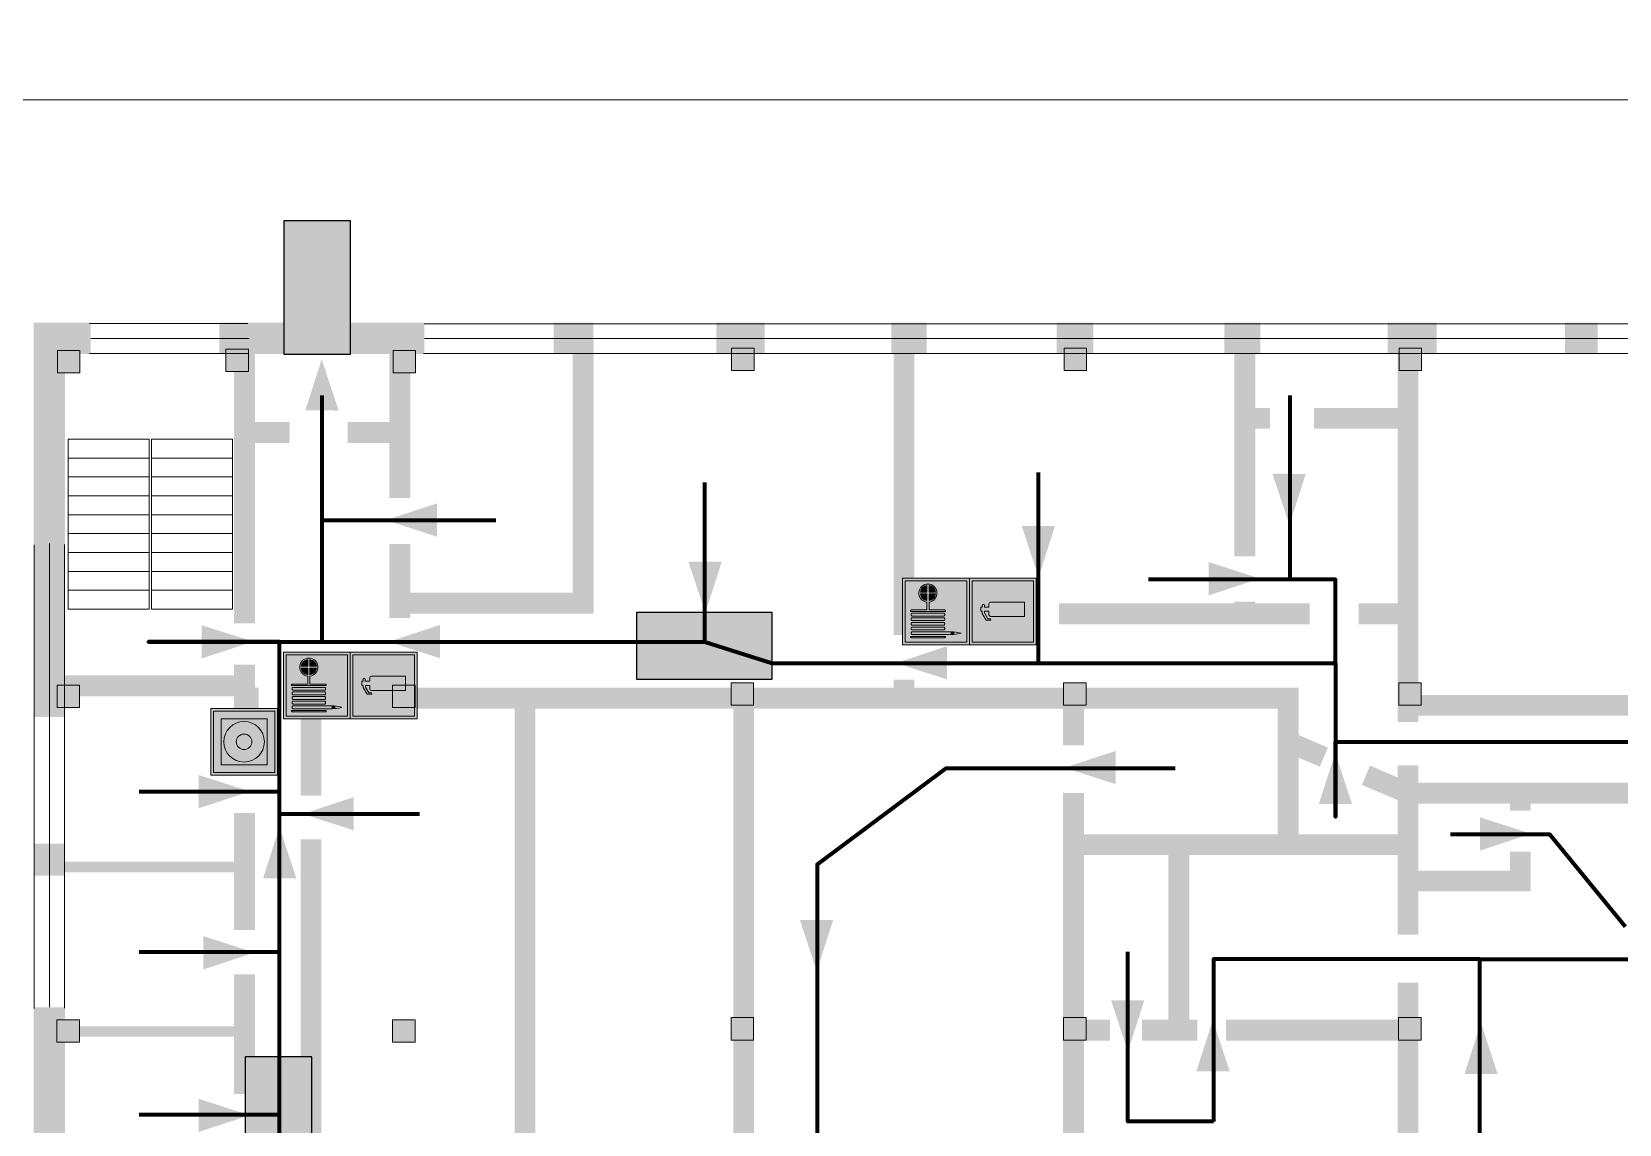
# Model space of a CAD drawing. Header units: millimetres. Extents: x 13810 to 67229, y 12374 to 21950.
# Drawn here: x 25651.7 to 25803.9, y 14051.3 to 14156.1 of the extents above; entities that cross this region are included whole.
import ezdxf

# ---------------------------------------------------------------- set-up
doc = ezdxf.new("R2010")
doc.units = ezdxf.units.MM
doc.layers.add('План_Штампы', color=7, linetype='Continuous')

# ---------------------------------------------------------------- blocks, each defined once
blk = doc.blocks.new('A$C32E8229D')
at = {"true_color": 0xffffff}
blk.add_hatch(color=7, dxfattribs=at).paths.add_polyline_path([(0, 0), (0, -8), (16, -8), (16, 0)])
h = blk.add_hatch(color=126)
h.paths.add_polyline_path([(0.2, -0.2), (15.8, -0.2), (15.8, -7.8), (0.2, -7.8)])
h.paths.add_polyline_path([(13.49, -2.05), (12.08, -2.05), (11.37, -2.63, 0.162397), (11.29, -2.84), (11.29, -3.63), (10.35, -3.63), (10.35, -4.05), (11.68, -4.05), (11.68, -3.48), (12.26, -4.28), (11.29, -5.1), (11.29, -6.78), (11.85, -6.78), (11.85, -5.44), (12.8, -4.64), (12.8, -5.94), (14.46, -5.94), (14.46, -5.39), (13.45, -5.39), (13.45, -3.97), (12.46, -2.59), (13.15, -2.59), (13.69, -3.34), (14.18, -3)], flags=16)
h.paths.add_polyline_path([(10.74, -1.82, 1), (11.8, -1.82, 1)], flags=16)
h.paths.add_polyline_path([(9.39, -3.59), (5.99, -3.59), (6.56, -3.03), (5.91, -3.03), (5.1, -3.83), (5.91, -4.64), (6.56, -4.64), (5.99, -4.09), (9.39, -4.09)], flags=16)
h.paths.add_polyline_path([(4.29, -1.08), (1.72, -1.08), (1.72, -6.6), (4.29, -6.6)], flags=16)
at = {"color": 126}
blk.add_lwpolyline([(16, -8), (0, -8), (0, 0), (16, 0)], close=True, dxfattribs=at)
blk = doc.blocks.new('A$C54414219')
at = {"true_color": 0xffffff}
h = blk.add_hatch(color=7, dxfattribs=at)
h.paths.add_polyline_path([(2.39, -9.45), (2.39, -18.3), (11.23, -18.3), (11.23, -9.45)], flags=0)
h.paths.add_polyline_path([(10.71, -13.87, -1), (2.92, -13.87, -1)], flags=0)
h.paths.add_polyline_path([(8.3, -13.87, -1), (5.33, -13.87, -1)], flags=0)
h.paths.add_polyline_path([(0.41, -7.47), (0.41, -20.27), (13.21, -20.27), (13.21, -7.47)])
h.paths.add_polyline_path([(0.92, -19.77), (12.71, -19.77), (12.71, -7.98), (0.92, -7.98)], flags=16)
h.paths.add_polyline_path([(11.23, -9.45), (11.23, -18.3), (2.39, -18.3), (2.39, -9.45)], flags=0)
at = {"lineweight": 5}
h = blk.add_hatch(color=242, dxfattribs=at)
h.paths.add_polyline_path([(12.71, -7.98), (0.92, -7.98), (0.92, -19.77), (12.71, -19.77)])
h.paths.add_polyline_path([(11.23, -18.3), (2.39, -18.3), (2.39, -9.45), (11.23, -9.45)], flags=16)
h.paths.add_polyline_path([(10.71, -13.87, -1), (2.92, -13.87, -1)], flags=0)
h.paths.add_polyline_path([(8.3, -13.87, -1), (5.33, -13.87, -1)], flags=0)
at = {"true_color": 0xffffff}
h = blk.add_hatch(color=7, dxfattribs=at)
h.paths.add_polyline_path([(2.39, -9.45), (2.39, -18.3), (11.23, -18.3), (11.23, -9.45)])
h.paths.add_polyline_path([(10.71, -13.87, -1), (2.92, -13.87, -1)], flags=16)
h.paths.add_polyline_path([(8.3, -13.87, -1), (5.33, -13.87, -1)], flags=0)
at = {"lineweight": 5}
h = blk.add_hatch(color=242, dxfattribs=at)
h.paths.add_polyline_path([(2.92, -13.87, 1), (10.71, -13.87, 1)])
h.paths.add_polyline_path([(8.3, -13.87, -1), (5.33, -13.87, -1)], flags=16)
at = {"color": 242, "lineweight": 5}
for p, q in [((0.41, -20.27), (0.41, -7.47)), ((0.41, -7.47), (13.21, -7.47)), ((0.41, -7.47), (13.21, -7.47)), ((13.21, -20.27), (13.21, -7.47)), ((0.41, -20.27), (13.21, -20.27))]:
    blk.add_line(p, q, dxfattribs=at)
for points in [[(0.92, -7.98), (12.71, -7.98), (12.71, -19.77), (0.92, -19.77)], [(2.39, -9.45), (11.23, -9.45), (11.23, -18.3), (2.39, -18.3)]]:
    blk.add_lwpolyline(points, close=True, dxfattribs=at)
for radius in [3.89, 1.49]:
    blk.add_circle((6.81, -13.87), radius, dxfattribs=at)
blk = doc.blocks.new('A$C7B4425F7')
at = {"true_color": 0xffffff}
blk.add_hatch(color=7, dxfattribs=at).paths.add_polyline_path([(0, 0), (-16, 0), (-16, -8), (0, -8)])
h = blk.add_hatch(color=126)
h.paths.add_polyline_path([(-0.2, -0.2), (-15.8, -0.2), (-15.8, -7.8), (-0.2, -7.8)])
h.paths.add_polyline_path([(-11.76, -2.03), (-11.76, -3.66), (-11.17, -3.66, -0.568275), (-11.17, -6.18), (-12.58, -6.18), (-12.58, -2.03)], flags=16)
h.paths.add_polyline_path([(-13.33, -4.12, -0.495768), (-13.59, -6.18), (-15.03, -6.18), (-15.03, -2.03), (-13.59, -2.03, -0.487973)], flags=16)
h.paths.add_polyline_path([(-10.25, -2.03), (-9.48, -2.03), (-9.48, -6.18), (-10.25, -6.18)], flags=16)
h.paths.add_polyline_path([(-13.84, -3.69), (-14.24, -3.69), (-14.24, -3.03), (-13.9, -3.03, -0.692621)], flags=0)
h.paths.add_polyline_path([(-9.15, -2.03), (-8.4, -2.03), (-8.04, -3.07), (-7.68, -2.03), (-6.93, -2.03), (-7.64, -4.1), (-6.93, -6.18), (-7.68, -6.18), (-8.04, -5.14), (-8.4, -6.18), (-9.15, -6.18), (-8.44, -4.1)], flags=16)
h.paths.add_polyline_path([(-11.76, -4.46), (-11.42, -4.46, -0.692621), (-11.36, -5.12), (-11.76, -5.12)], flags=0)
h.paths.add_polyline_path([(-13.9, -5.2), (-14.24, -5.2), (-14.24, -4.55), (-13.84, -4.55, -0.708038)], flags=0)
edge = h.paths.add_edge_path(flags=16)
edge.add_ellipse((-5.51, -4.08), major_axis=(0, 2.05), ratio=0.586184, start_angle=0, end_angle=360)
edge = h.paths.add_edge_path(flags=0)
edge.add_ellipse((-5.51, -4.08), major_axis=(0, 1.14), ratio=0.454828, start_angle=0, end_angle=360)
h.paths.add_polyline_path([(-4.13, -4.96, 0.377264), (-3.48, -4.52, 0.0555), (-3.16, -2.03), (-1.66, -2.03), (-1.66, -4.96), (-0.96, -4.96), (-0.96, -7.01), (-1.75, -7.01), (-1.75, -6.18), (-3.3, -6.18), (-3.3, -7.02), (-4.13, -7.02)], flags=16)
h.paths.add_polyline_path([(-2.73, -2.91), (-2.28, -2.91), (-2.28, -4.96), (-3.05, -4.96, 0.079136)], flags=0)
at = {"color": 126}
blk.add_lwpolyline([(-16, -8), (0, -8), (0, 0), (-16, 0)], close=True, dxfattribs=at)
blk = doc.blocks.new('A$C3AD82952')
at = {"true_color": 0xf5f5ff}
h = blk.add_hatch(color=7, dxfattribs=at)
h.dxf.hatch_style = 1
h.paths.add_polyline_path([(8.21, 8.73, 0.414214), (7.89, 9.05), (7.22, 9.05), (7.22, 9.92), (7.59, 9.92, 1), (7.57, 10.36), (7.22, 10.36), (7.22, 10.6), (6.43, 10.6), (6.43, 10.36), (6.01, 10.36), (4.74, 9.59), (4.74, 8.69), (4.98, 8.73), (4.98, 9.26), (6.12, 9.91), (6.43, 9.91), (6.43, 9.05), (5.76, 9.05, 0.414214), (5.44, 8.73), (5.44, 2.2), (8.21, 2.2)], flags=0)
h.paths.add_polyline_path([(12.8, 12.8), (0, 12.8), (0, 0), (12.8, 0)])
h.paths.add_polyline_path([(0.51, 12.29), (12.29, 12.29), (12.29, 0.51), (0.51, 0.51)], flags=16)
h.paths.add_polyline_path([(4.74, 9.59), (6.01, 10.36), (6.43, 10.36), (6.43, 10.6), (7.22, 10.6), (7.22, 10.36), (7.59, 10.36, -0.94586), (7.59, 9.92), (7.22, 9.92), (7.22, 9.05), (7.89, 9.05, -0.414214), (8.21, 8.73), (8.21, 2.2), (5.44, 2.2), (5.44, 8.73, -0.414214), (5.76, 9.05), (6.43, 9.05), (6.43, 9.91), (6.12, 9.91), (4.98, 9.26), (4.98, 8.73), (4.74, 8.69)], flags=0)
h = blk.add_hatch(color=242)
h.dxf.hatch_style = 1
h.paths.add_polyline_path([(12.29, 12.29), (0.51, 12.29), (0.51, 0.51), (12.29, 0.51)])
h.paths.add_polyline_path([(4.74, 8.69), (4.74, 9.59), (6.01, 10.36), (6.43, 10.36), (6.43, 10.6), (7.22, 10.6), (7.22, 10.36), (7.59, 10.36, -0.94586), (7.59, 9.92), (7.22, 9.92), (7.22, 9.05), (7.89, 9.05, -0.414214), (8.21, 8.73), (8.21, 2.2), (5.44, 2.2), (5.44, 8.73, -0.414214), (5.76, 9.05), (6.43, 9.05), (6.43, 9.91), (6.12, 9.91), (4.98, 9.26), (4.98, 8.73)], flags=16)
h = blk.add_hatch(color=7, dxfattribs=at)
h.dxf.hatch_style = 1
h.paths.add_polyline_path([(8.21, 8.73, 0.414214), (7.89, 9.05), (7.22, 9.05), (7.22, 9.92), (7.59, 9.92, 1), (7.57, 10.36), (7.22, 10.36), (7.22, 10.6), (6.43, 10.6), (6.43, 10.36), (6.01, 10.36), (4.74, 9.59), (4.74, 8.69), (4.98, 8.73), (4.98, 9.26), (6.12, 9.91), (6.43, 9.91), (6.43, 9.05), (5.76, 9.05, 0.414214), (5.44, 8.73), (5.44, 2.2), (8.21, 2.2)])
at = {"color": 242, "lineweight": 5}
for p, q in [((0, 0), (0, 12.8)), ((0, 12.8), (12.8, 12.8)), ((12.8, 0), (12.8, 12.8)), ((6.01, 10.36), (4.74, 9.59)), ((4.74, 9.59), (4.74, 8.69)), ((4.98, 9.26), (6.12, 9.91)), ((4.98, 8.73), (4.98, 9.26)), ((6.01, 10.36), (6.43, 10.36)), ((6.12, 9.91), (6.43, 9.91)), ((7.22, 10.6), (6.43, 10.6)), ((6.43, 10.6), (6.43, 10.36)), ((6.43, 9.91), (6.43, 9.05)), ((7.22, 10.36), (7.22, 10.6)), ((7.59, 10.36), (7.22, 10.36)), ((7.22, 9.05), (7.22, 9.92)), ((7.59, 9.92), (7.22, 9.92)), ((4.74, 8.69), (4.98, 8.73)), ((5.44, 2.2), (5.44, 8.73)), ((5.76, 9.05), (6.43, 9.05)), ((7.89, 9.05), (7.22, 9.05)), ((8.21, 2.2), (8.21, 8.73)), ((0, 0), (12.8, 0)), ((5.44, 2.2), (8.21, 2.2))]:
    blk.add_line(p, q, dxfattribs=at)
blk.add_lwpolyline([(0.51, 12.29), (12.29, 12.29), (12.29, 0.51), (0.51, 0.51)], close=True, dxfattribs=at)
for centre, radius, start, end in [((7.58, 10.14), 0.223, 273.1875, 86.8125), ((5.76, 8.73), 0.32, 90, 180), ((7.89, 8.73), 0.32, 0, 90)]:
    blk.add_arc(centre, radius, start, end, dxfattribs=at)
blk = doc.blocks.new('A$C37112FD5')
at = {"true_color": 0xf5f5ff}
h = blk.add_hatch(color=7, dxfattribs=at)
h.dxf.hatch_style = 1
h.paths.add_polyline_path([(12.8, -7.4), (0, -7.4), (0, -20.2), (12.8, -20.2)])
h.paths.add_polyline_path([(12.29, -7.91), (12.29, -19.69), (0.51, -19.69), (0.51, -7.91)], flags=16)
h.paths.add_polyline_path([(4.98, -9.04, -0.42597), (5.17, -9.22), (5.17, -12.25), (5.17, -15.29, -0.432244), (4.98, -15.47), (4.83, -15.47, -0.42597), (4.64, -15.29), (4.64, -12.25), (4.64, -9.22, -0.432244), (4.83, -9.04)], flags=0)
h.paths.add_polyline_path([(4.28, -9.22), (4.28, -12.25), (4.28, -15.29, -0.432244), (4.09, -15.47), (3.94, -15.47, -0.42597), (3.75, -15.29), (3.75, -12.25), (3.75, -9.22, -0.432244), (3.94, -9.04), (4.09, -9.04, -0.42597)], flags=0)
h.paths.add_polyline_path([(5.72, -9.04), (5.87, -9.04, -0.42597), (6.06, -9.22), (6.06, -12.25), (6.06, -15.29, -0.432244), (5.87, -15.47), (5.72, -15.47, -0.42597), (5.53, -15.29), (5.53, -12.25), (5.53, -9.22, -0.432244)], flags=0)
h.paths.add_polyline_path([(6.42, -8.9), (6.5, -8.9, -0.42597), (6.69, -9.08), (6.69, -12.03), (8.21, -12.03, -15.824349), (8.21, -12.47), (6.69, -12.47), (6.69, -15.42, -0.432244), (6.5, -15.6), (6.42, -15.6)], flags=0)
h.paths.add_polyline_path([(3.39, -9.22), (3.39, -12.25), (3.39, -15.29, -0.432244), (3.2, -15.47), (3.05, -15.47, -0.42597), (2.85, -15.29), (2.85, -12.25), (2.85, -9.22, -0.432244), (3.05, -9.04), (3.2, -9.04, -0.42597)], flags=0)
h.paths.add_polyline_path([(2.5, -9.22), (2.5, -16.71), (1.96, -16.71), (1.96, -9.22, -0.432244), (2.15, -9.04), (2.31, -9.04, -0.42597)], flags=0)
h.paths.add_polyline_path([(1.61, -8.9), (1.61, -15.6), (1.57, -15.6, -0.42597), (1.37, -15.42), (1.37, -12.03), (1.37, -9.09, -0.432244), (1.57, -8.9)], flags=0)
h.paths.add_polyline_path([(9.76, -10.81), (9.76, -12.03), (8.49, -12.03, -0.336371)], flags=0)
h.paths.add_polyline_path([(8.49, -12.47), (9.76, -12.47), (9.76, -13.7, -0.336371)], flags=0)
h.paths.add_polyline_path([(10.11, -10.81, -0.336371), (11.38, -12.03), (10.11, -12.03)], flags=0)
h.paths.add_polyline_path([(10.11, -12.47), (11.38, -12.47, -0.336371), (10.11, -13.7)], flags=0)
h.paths.add_polyline_path([(2.5, -16.84), (2.5, -17.05), (1.97, -17.05), (1.97, -16.84)], flags=0)
h.paths.add_polyline_path([(2.5, -17.24, -0.033778), (2.24, -18.6, -0.033778), (1.97, -17.24)], flags=0)
h = blk.add_hatch(color=242)
h.dxf.hatch_style = 1
h.paths.add_polyline_path([(12.29, -7.91), (0.51, -7.91), (0.51, -19.69), (12.29, -19.69)])
h.paths.add_polyline_path([(6.42, -15.6), (6.42, -8.9), (6.5, -8.9, -0.42597), (6.69, -9.08), (6.69, -12.03), (8.21, -12.03, -15.824349), (8.21, -12.47), (6.69, -12.47), (6.69, -15.42, -0.432244), (6.5, -15.6)], flags=16)
h.paths.add_polyline_path([(5.87, -15.47), (5.72, -15.47, -0.42597), (5.53, -15.29), (5.53, -12.25), (5.53, -9.22, -0.432244), (5.72, -9.04), (5.87, -9.04, -0.42597), (6.06, -9.22), (6.06, -12.25), (6.06, -15.29, -0.432244)], flags=16)
h.paths.add_polyline_path([(4.98, -15.47), (4.83, -15.47, -0.42597), (4.64, -15.29), (4.64, -12.25), (4.64, -9.22, -0.432244), (4.83, -9.04), (4.98, -9.04, -0.42597), (5.17, -9.22), (5.17, -12.25), (5.17, -15.29, -0.432244)], flags=16)
h.paths.add_polyline_path([(4.09, -15.47), (3.94, -15.47, -0.42597), (3.75, -15.29), (3.75, -12.25), (3.75, -9.22, -0.432244), (3.94, -9.04), (4.09, -9.04, -0.42597), (4.28, -9.22), (4.28, -12.25), (4.28, -15.29, -0.432244)], flags=16)
h.paths.add_polyline_path([(3.2, -15.47), (3.05, -15.47, -0.42597), (2.85, -15.29), (2.85, -12.25), (2.85, -9.22, -0.432244), (3.05, -9.04), (3.2, -9.04, -0.42597), (3.39, -9.22), (3.39, -12.25), (3.39, -15.29, -0.432244)], flags=16)
h.paths.add_polyline_path([(2.5, -17.05), (1.97, -17.05), (1.97, -16.84), (2.5, -16.84)], flags=16)
h.paths.add_polyline_path([(2.5, -17.24, -0.033778), (2.24, -18.6, -0.033778), (1.97, -17.24)], flags=16)
h.paths.add_polyline_path([(2.5, -16.71), (1.96, -16.71), (1.96, -9.22, -0.432244), (2.15, -9.04), (2.31, -9.04, -0.42597), (2.5, -9.22)], flags=16)
h.paths.add_polyline_path([(1.61, -15.6), (1.57, -15.6, -0.42597), (1.37, -15.42), (1.37, -12.03), (1.37, -9.09, -0.432244), (1.57, -8.9), (1.61, -8.9)], flags=16)
h.paths.add_polyline_path([(8.49, -12.47), (9.76, -12.47), (9.76, -13.7, -0.336371)], flags=0)
h.paths.add_polyline_path([(10.11, -13.7), (10.11, -12.47), (11.38, -12.47, -0.336371)], flags=0)
h.paths.add_polyline_path([(8.49, -12.03, -0.336371), (9.76, -10.81), (9.76, -12.03)], flags=0)
h.paths.add_polyline_path([(10.11, -12.03), (10.11, -10.81, -0.336371), (11.38, -12.03)], flags=0)
h = blk.add_hatch(color=7, dxfattribs=at)
h.dxf.hatch_style = 1
h.paths.add_polyline_path([(1.61, -8.9), (1.57, -8.9, 0.432244), (1.37, -9.09), (1.37, -12.03), (1.37, -15.42, 0.42597), (1.57, -15.6), (1.61, -15.6)])
h.paths.add_polyline_path([(2.5, -9.22, 0.42597), (2.31, -9.04), (2.15, -9.04, 0.432244), (1.96, -9.22), (1.96, -16.71), (2.5, -16.71)])
h.paths.add_polyline_path([(2.5, -16.84), (1.97, -16.84), (1.97, -17.05), (2.5, -17.05)])
h.paths.add_polyline_path([(2.5, -17.24), (1.97, -17.24, 0.033778), (2.24, -18.6, 0.033778)])
h.paths.add_polyline_path([(3.39, -12.25), (3.39, -9.22, 0.42597), (3.2, -9.04), (3.05, -9.04, 0.432244), (2.85, -9.22), (2.85, -12.25), (2.85, -15.29, 0.42597), (3.05, -15.47), (3.2, -15.47, 0.432244), (3.39, -15.29)])
h.paths.add_polyline_path([(4.28, -12.25), (4.28, -9.22, 0.42597), (4.09, -9.04), (3.94, -9.04, 0.432244), (3.75, -9.22), (3.75, -12.25), (3.75, -15.29, 0.42597), (3.94, -15.47), (4.09, -15.47, 0.432244), (4.28, -15.29)])
h.paths.add_polyline_path([(5.17, -12.25), (5.17, -9.22, 0.42597), (4.98, -9.04), (4.83, -9.04, 0.432244), (4.64, -9.22), (4.64, -12.25), (4.64, -15.29, 0.42597), (4.83, -15.47), (4.98, -15.47, 0.432244), (5.17, -15.29)])
h.paths.add_polyline_path([(6.06, -12.25), (6.06, -9.22, 0.42597), (5.87, -9.04), (5.72, -9.04, 0.432244), (5.53, -9.22), (5.53, -12.25), (5.53, -15.29, 0.42597), (5.72, -15.47), (5.87, -15.47, 0.432244), (6.06, -15.29)])
h.paths.add_polyline_path([(6.69, -12.47), (8.21, -12.47, 15.824349), (8.21, -12.03), (6.69, -12.03), (6.69, -9.08, 0.42597), (6.5, -8.9), (6.42, -8.9), (6.42, -15.6), (6.5, -15.6, 0.432244), (6.69, -15.42)])
h.paths.add_polyline_path([(8.49, -12.47), (9.76, -12.47), (9.76, -13.7, -0.336371)], flags=16)
h.paths.add_polyline_path([(8.49, -12.03, -0.336371), (9.76, -10.81), (9.76, -12.03)], flags=16)
h.paths.add_polyline_path([(10.11, -12.47), (11.38, -12.47, -0.336371), (10.11, -13.7)], flags=16)
h.paths.add_polyline_path([(10.11, -12.03), (10.11, -10.81, -0.336371), (11.38, -12.03)], flags=16)
h = blk.add_hatch(color=242)
h.dxf.hatch_style = 1
h.paths.add_polyline_path([(9.76, -10.81, 0.336371), (8.49, -12.03), (9.76, -12.03)])
h.paths.add_polyline_path([(10.11, -10.81), (10.11, -12.03), (11.38, -12.03, 0.336371)])
h.paths.add_polyline_path([(11.38, -12.47), (10.11, -12.47), (10.11, -13.7, 0.336371)])
h.paths.add_polyline_path([(9.76, -12.47), (8.49, -12.47, 0.336371), (9.76, -13.7)])
at = {"color": 242, "lineweight": 5}
for p, q in [((0, -20.2), (0, -7.4)), ((0, -7.4), (12.8, -7.4)), ((1.37, -12.03), (1.37, -9.08)), ((1.57, -8.9), (1.61, -8.9)), ((1.61, -8.9), (1.61, -15.6)), ((2.15, -9.04), (2.31, -9.04)), ((3.05, -9.04), (3.2, -9.04)), ((3.94, -9.04), (4.09, -9.04)), ((4.83, -9.04), (4.98, -9.04)), ((5.72, -9.04), (5.87, -9.04)), ((6.42, -8.9), (6.42, -15.6)), ((6.5, -8.9), (6.42, -8.9)), ((6.69, -12.03), (6.69, -9.08)), ((12.8, -20.2), (12.8, -7.4)), ((1.37, -12.03), (1.37, -15.42)), ((1.96, -16.71), (1.96, -9.22)), ((2.5, -16.71), (2.5, -9.22)), ((2.85, -12.25), (2.85, -9.22)), ((3.39, -12.25), (3.39, -9.22)), ((3.75, -12.25), (3.75, -9.22)), ((4.28, -12.25), (4.28, -9.22)), ((4.64, -12.25), (4.64, -9.22)), ((5.17, -12.25), (5.17, -9.22)), ((5.53, -12.25), (5.53, -9.22)), ((6.06, -12.25), (6.06, -9.22)), ((8.21, -12.03), (6.69, -12.03)), ((9.76, -12.03), (8.49, -12.03)), ((9.76, -10.81), (9.76, -12.03)), ((10.11, -10.81), (10.11, -12.03)), ((11.38, -12.03), (10.11, -12.03)), ((2.85, -12.25), (2.85, -15.29)), ((3.39, -12.25), (3.39, -15.29)), ((3.75, -12.25), (3.75, -15.29)), ((4.28, -12.25), (4.28, -15.29)), ((4.64, -12.25), (4.64, -15.29)), ((5.17, -12.25), (5.17, -15.29)), ((5.53, -12.25), (5.53, -15.29)), ((6.06, -12.25), (6.06, -15.29)), ((8.21, -12.47), (6.69, -12.47)), ((6.69, -12.47), (6.69, -15.42)), ((9.76, -12.47), (8.49, -12.47)), ((9.76, -12.47), (9.76, -13.7)), ((11.38, -12.47), (10.11, -12.47)), ((10.11, -12.47), (10.11, -13.7)), ((1.57, -15.6), (1.61, -15.6)), ((1.96, -16.71), (2.5, -16.71)), ((1.97, -16.84), (2.5, -16.84)), ((1.97, -17.05), (1.97, -16.84)), ((2.5, -17.05), (1.97, -17.05)), ((1.97, -17.24), (2.5, -17.24)), ((2.5, -16.84), (2.5, -17.05)), ((3.05, -15.47), (3.2, -15.47)), ((3.94, -15.47), (4.09, -15.47)), ((4.83, -15.47), (4.98, -15.47)), ((5.72, -15.47), (5.87, -15.47)), ((6.42, -15.6), (6.5, -15.6)), ((0, -20.2), (12.8, -20.2))]:
    blk.add_line(p, q, dxfattribs=at)
blk.add_lwpolyline([(0.51, -7.91), (12.29, -7.91), (12.29, -19.69), (0.51, -19.69)], close=True, dxfattribs=at)
for centre, radius, start, end in [((1.56, -9.09), 0.182, 87.1027, 180.6071), ((2.15, -9.22), 0.182, 87.1027, 180.6071), ((2.32, -9.22), 0.182, 359.3929, 92.8973), ((3.04, -9.22), 0.182, 87.1027, 180.6071), ((3.21, -9.22), 0.182, 359.3929, 92.8973), ((3.93, -9.22), 0.182, 87.1027, 180.6071), ((4.1, -9.22), 0.182, 359.3929, 92.8973), ((4.82, -9.22), 0.182, 87.1027, 180.6071), ((4.99, -9.22), 0.182, 359.3929, 92.8973), ((5.71, -9.22), 0.182, 87.1027, 180.6071), ((5.88, -9.22), 0.182, 359.3929, 92.8973), ((6.51, -9.09), 0.182, 359.3929, 92.8973), ((9.93, -12.25), 1.74, 187.2319, 172.7681), ((9.93, -12.25), 1.46, 96.9927, 171.3585), ((9.93, -12.25), 1.46, 8.6415, 83.0073), ((9.93, -12.25), 1.46, 188.6415, 263.0073), ((9.93, -12.25), 1.46, 276.9927, 351.3585), ((1.56, -15.42), 0.182, 179.3929, 272.8973), ((12.17, -15.98), 10.27, 187.041, 194.7793), ((-7.7, -15.98), 10.27, 345.2207, 352.959), ((3.04, -15.29), 0.182, 179.3929, 272.8973), ((3.21, -15.29), 0.182, 267.1027, 0.6071), ((3.93, -15.29), 0.182, 179.3929, 272.8973), ((4.1, -15.29), 0.182, 267.1027, 0.6071), ((4.82, -15.29), 0.182, 179.3929, 272.8973), ((4.99, -15.29), 0.182, 267.1027, 0.6071), ((5.71, -15.29), 0.182, 179.3929, 272.8973), ((5.88, -15.29), 0.182, 267.1027, 0.6071), ((6.51, -15.42), 0.182, 267.1027, 0.6071)]:
    blk.add_arc(centre, radius, start, end, dxfattribs=at)

msp = doc.modelspace()

# ---------------------------------------------------------------- hatches: boundary and pattern name
at = {"lineweight": 0}
h = msp.add_hatch(color=256, dxfattribs=at)
h.dxf.hatch_style = 1
h.paths.add_polyline_path([(25656.3, 14125.56), (25654.15, 14125.56), (25654.15, 14123.41), (25656.3, 14123.41)])
h = msp.add_hatch(color=256, dxfattribs=at)
h.dxf.hatch_style = 1
h.paths.add_polyline_path([(25672.45, 14125.68), (25670.29, 14125.68), (25670.29, 14123.52), (25672.45, 14123.52)])
h = msp.add_hatch(color=256, dxfattribs=at)
h.dxf.hatch_style = 1
h.paths.add_polyline_path([(25688.48, 14125.56), (25686.32, 14125.56), (25686.32, 14123.41), (25688.48, 14123.41)])
h = msp.add_hatch(color=256, dxfattribs=at)
h.dxf.hatch_style = 1
h.paths.add_polyline_path([(25720.94, 14125.77), (25718.79, 14125.77), (25718.79, 14123.62), (25720.94, 14123.62)])
h = msp.add_hatch(color=256, dxfattribs=at)
h.dxf.hatch_style = 1
h.paths.add_polyline_path([(25752.83, 14125.77), (25750.67, 14125.77), (25750.67, 14123.62), (25752.83, 14123.62)])
h = msp.add_hatch(color=256, dxfattribs=at)
h.dxf.hatch_style = 1
h.paths.add_polyline_path([(25784.96, 14125.77), (25782.8, 14125.77), (25782.8, 14123.62), (25784.96, 14123.62)])
h = msp.add_hatch(color=256, dxfattribs=at)
h.dxf.hatch_style = 1
h.paths.add_polyline_path([(25656.26, 14093.45), (25654.1, 14093.45), (25654.1, 14091.3), (25656.26, 14091.3)])
h = msp.add_hatch(color=256, dxfattribs=at)
h.dxf.hatch_style = 1
h.paths.add_polyline_path([(25688.43, 14093.45), (25686.27, 14093.45), (25686.27, 14091.3), (25688.43, 14091.3)])
h = msp.add_hatch(color=256, dxfattribs=at)
h.dxf.hatch_style = 1
h.paths.add_polyline_path([(25720.9, 14093.66), (25718.74, 14093.66), (25718.74, 14091.51), (25720.9, 14091.51)])
h = msp.add_hatch(color=256, dxfattribs=at)
h.dxf.hatch_style = 1
h.paths.add_polyline_path([(25752.78, 14093.66), (25750.63, 14093.66), (25750.63, 14091.51), (25752.78, 14091.51)])
h = msp.add_hatch(color=256, dxfattribs=at)
h.dxf.hatch_style = 1
h.paths.add_polyline_path([(25784.91, 14093.66), (25782.76, 14093.66), (25782.76, 14091.51), (25784.91, 14091.51)])
h = msp.add_hatch(color=256, dxfattribs=at)
h.dxf.hatch_style = 1
h.paths.add_polyline_path([(25656.25, 14061.34), (25654.09, 14061.34), (25654.09, 14059.19), (25656.25, 14059.19)])
h = msp.add_hatch(color=256, dxfattribs=at)
h.dxf.hatch_style = 1
h.paths.add_polyline_path([(25688.43, 14061.34), (25686.27, 14061.34), (25686.27, 14059.19), (25688.43, 14059.19)])
h = msp.add_hatch(color=256, dxfattribs=at)
h.dxf.hatch_style = 1
h.paths.add_polyline_path([(25720.89, 14061.55), (25718.74, 14061.55), (25718.74, 14059.39), (25720.89, 14059.39)])
h = msp.add_hatch(color=256, dxfattribs=at)
h.dxf.hatch_style = 1
h.paths.add_polyline_path([(25752.78, 14061.55), (25750.62, 14061.55), (25750.62, 14059.39), (25752.78, 14059.39)])
h = msp.add_hatch(color=256, dxfattribs=at)
h.dxf.hatch_style = 1
h.paths.add_polyline_path([(25784.91, 14061.55), (25782.75, 14061.55), (25782.75, 14059.39), (25784.91, 14059.39)])

# ---------------------------------------------------------------- linework, layer by layer
at = {"color": 126, "lineweight": 0, "true_color": 0x008754}
for points in [[(25424.83, 14544.6), (26024.83, 14544.6), (26024.83, 14149.6), (25424.83, 14149.6)], [(25424.83, 14149.6), (26024.83, 14149.6), (26024.83, 13754.6), (25424.83, 13754.6)]]:
    msp.add_lwpolyline(points, close=True, dxfattribs=at)
at = {"lineweight": 0}
for points, const_width in [([(25653.36, 14090.4), (25653.36, 14126.71), (25657.33, 14126.71)], 3), ([(25669.65, 14126.71), (25676.08, 14126.71)], 3), ([(25681.74, 14126.71), (25689.33, 14126.71)], 3), ([(25701.73, 14126.71), (25705.53, 14126.71)], 3), ([(25717.31, 14126.71), (25721.96, 14126.71)], 3), ([(25734.12, 14126.71), (25737.51, 14126.71)], 3), ([(25749.97, 14126.71), (25753.47, 14126.71)], 3), ([(25766.03, 14126.71), (25769.48, 14126.71)], 3), ([(25781.72, 14126.71), (25786.4, 14126.71)], 3), ([(25798.71, 14126.71), (25801.84, 14126.71)], 3), ([(25672.07, 14099.36), (25672.07, 14126.66), (25672.07, 14117.68), (25676.41, 14117.68)], 2), ([(25681.97, 14117.68), (25686.97, 14117.68), (25686.97, 14126.87), (25686.97, 14111.41)], 2), ([(25686.97, 14101.31), (25704.55, 14101.31), (25704.55, 14126.49)], 2), ([(25735.32, 14125.91), (25735.32, 14098.26)], 2), ([(25768, 14105.81), (25768, 14126.2), (25768, 14119.04), (25770.41, 14119.04)], 2), ([(25783.66, 14089.91), (25783.66, 14126.89)], 2), ([(25783.66, 14119.04), (25774.63, 14119.04)], 2), ([(25686.97, 14106.98), (25686.97, 14099.87)], 2), ([(25768, 14100.28), (25768, 14101.45)], 2), ([(25735.32, 14100.28), (25746.05, 14100.28)], 2), ([(25750.19, 14100.28), (25774.23, 14100.28)], 2), ([(25783.66, 14100.28), (25778.91, 14100.28)], 2), ([(25672.07, 14092.2), (25672.07, 14095.41)], 2), ([(25686.97, 14095.53), (25686.97, 14092.2)], 2), ([(25735.32, 14092.2), (25735.32, 14093.97)], 2), ([(25672.07, 14093.37), (25653.36, 14093.37)], 2), ([(25672.07, 14085.3), (25672.07, 14092.2), (25673.44, 14092.2)], 2), ([(25677.2, 14092.2), (25759.36, 14092.2)], 2), ([(25678.45, 14092.2), (25678.45, 14082.85)], 2), ([(25685.04, 13996.51), (25698.97, 13996.51), (25698.97, 14092.2)], 2), ([(25719.94, 14091.91), (25719.94, 14027.97), (25707.48, 14027.97)], 2), ([(25751.58, 14087.66), (25751.58, 14092.01)], 2), ([(25758.02, 14092.2), (25772.17, 14092.2), (25772.17, 14078.13), (25783.66, 14078.13), (25783.66, 14085.76)], 2), ([(25783.66, 14091.51), (25808.33, 14091.51)], 2), ([(25772.17, 14087.99), (25775.59, 14086.53)], 2), ([(25779.62, 14084.8), (25783.66, 14083.07)], 2), ([(25772.17, 14078.13), (25751.58, 14078.13), (25751.58, 14083.09)], 2), ([(25783.66, 14083.07), (25847.9, 14083.07)], 2), ([(25794.43, 14083.07), (25794.43, 14081.39)], 2), ([(25672.07, 14069.96), (25672.07, 14081.18)], 2), ([(25653.36, 14075.16), (25653.36, 14078.24)], 3), ([(25678.45, 14078.65), (25678.45, 14033.89)], 2), ([(25751.58, 14078.13), (25751.58, 14002.53)], 2), ([(25761.67, 14060.34), (25761.67, 14078.13)], 2), ([(25783.66, 14078.13), (25783.66, 14069.5)], 2), ([(25794.43, 14077.47), (25794.43, 14074.65), (25783.66, 14074.65)], 2), ([(25653.36, 14075.99), (25672.07, 14075.99)], 1), ([(25672.07, 14054.22), (25672.07, 14065.71)], 2), ([(25783.66, 14064.91), (25783.66, 14018.63)], 2), ([(25653.36, 14038.09), (25653.36, 14062.53)], 3), ([(25751.58, 14060.34), (25755.07, 14060.34)], 2), ([(25758.14, 14060.34), (25763.45, 14060.34)], 2), ([(25766.21, 14060.34), (25782.26, 14060.34)], 2), ([(25781.3, 14060.34), (25783.5, 14060.34)], 2), ([(25672.07, 14060.2), (25653.36, 14060.2)], 1)]:
    msp.add_lwpolyline(points, dxfattribs=dict(at, const_width=const_width))
for points in [[(25657.2, 14128.14), (25672.38, 14128.14)], [(25689.29, 14128.12), (25880.25, 14128.12)], [(25657.33, 14126.71), (25672.51, 14126.71)], [(25689.33, 14126.71), (25880.29, 14126.71)], [(25657.2, 14125.25), (25672.38, 14125.25)], [(25689.23, 14125.27), (25880.19, 14125.27)], [(25651.92, 14062.41), (25651.92, 14106.91)], [(25653.36, 14062.53), (25653.36, 14107.03)], [(25654.81, 14062.45), (25654.81, 14106.95)]]:
    msp.add_lwpolyline(points, dxfattribs=at)
for points in [[(25654.15, 14125.56), (25656.3, 14125.56), (25656.3, 14123.41), (25654.15, 14123.41)], [(25670.29, 14125.68), (25672.45, 14125.68), (25672.45, 14123.52), (25670.29, 14123.52)], [(25686.32, 14125.56), (25688.48, 14125.56), (25688.48, 14123.41), (25686.32, 14123.41)], [(25718.79, 14125.77), (25720.94, 14125.77), (25720.94, 14123.62), (25718.79, 14123.62)], [(25750.67, 14125.77), (25752.83, 14125.77), (25752.83, 14123.62), (25750.67, 14123.62)], [(25782.8, 14125.77), (25784.96, 14125.77), (25784.96, 14123.62), (25782.8, 14123.62)], [(25655.16, 14115.23), (25662.94, 14115.23), (25662.94, 14117.04), (25655.16, 14117.04)], [(25663.15, 14115.23), (25670.92, 14115.23), (25670.92, 14117.04), (25663.15, 14117.04)], [(25655.16, 14113.42), (25662.94, 14113.42), (25662.94, 14115.23), (25655.16, 14115.23)], [(25663.15, 14113.42), (25670.92, 14113.42), (25670.92, 14115.23), (25663.15, 14115.23)], [(25655.16, 14111.61), (25662.94, 14111.61), (25662.94, 14113.42), (25655.16, 14113.42)], [(25663.15, 14111.61), (25670.92, 14111.61), (25670.92, 14113.42), (25663.15, 14113.42)], [(25655.16, 14109.79), (25662.94, 14109.79), (25662.94, 14111.61), (25655.16, 14111.61)], [(25663.15, 14109.79), (25670.92, 14109.79), (25670.92, 14111.61), (25663.15, 14111.61)], [(25655.16, 14107.98), (25662.94, 14107.98), (25662.94, 14109.79), (25655.16, 14109.79)], [(25663.15, 14107.98), (25670.92, 14107.98), (25670.92, 14109.79), (25663.15, 14109.79)], [(25655.16, 14106.17), (25662.94, 14106.17), (25662.94, 14107.98), (25655.16, 14107.98)], [(25663.15, 14106.17), (25670.92, 14106.17), (25670.92, 14107.98), (25663.15, 14107.98)], [(25655.16, 14104.36), (25662.94, 14104.36), (25662.94, 14106.17), (25655.16, 14106.17)], [(25663.15, 14104.36), (25670.92, 14104.36), (25670.92, 14106.17), (25663.15, 14106.17)], [(25655.16, 14102.55), (25662.94, 14102.55), (25662.94, 14104.36), (25655.16, 14104.36)], [(25663.15, 14102.55), (25670.92, 14102.55), (25670.92, 14104.36), (25663.15, 14104.36)], [(25655.16, 14100.74), (25662.94, 14100.74), (25662.94, 14102.55), (25655.16, 14102.55)], [(25663.15, 14100.74), (25670.92, 14100.74), (25670.92, 14102.55), (25663.15, 14102.55)], [(25654.1, 14093.45), (25656.26, 14093.45), (25656.26, 14091.3), (25654.1, 14091.3)], [(25686.27, 14093.45), (25688.43, 14093.45), (25688.43, 14091.3), (25686.27, 14091.3)], [(25718.74, 14093.66), (25720.9, 14093.66), (25720.9, 14091.51), (25718.74, 14091.51)], [(25750.63, 14093.66), (25752.78, 14093.66), (25752.78, 14091.51), (25750.63, 14091.51)], [(25782.76, 14093.66), (25784.91, 14093.66), (25784.91, 14091.51), (25782.76, 14091.51)], [(25654.09, 14061.34), (25656.25, 14061.34), (25656.25, 14059.19), (25654.09, 14059.19)], [(25686.27, 14061.34), (25688.43, 14061.34), (25688.43, 14059.19), (25686.27, 14059.19)], [(25718.74, 14061.55), (25720.89, 14061.55), (25720.89, 14059.39), (25718.74, 14059.39)], [(25750.62, 14061.55), (25752.78, 14061.55), (25752.78, 14059.39), (25750.62, 14059.39)], [(25782.75, 14061.55), (25784.91, 14061.55), (25784.91, 14059.39), (25782.75, 14059.39)]]:
    msp.add_lwpolyline(points, close=True, dxfattribs=at)
at = {"color": 126, "lineweight": 100, "true_color": 0x008754}
for points in [[(25679.48, 14121.23), (25679.48, 14097.59)], [(25772.33, 14121.22), (25772.33, 14103.58)], [(25716.21, 14097.59), (25716.21, 14112.89)], [(25748.21, 14095.54), (25748.21, 14113.85)], [(25679.48, 14109.27), (25696.17, 14109.27)], [(25606.86, 14028.33), (25606.86, 14024.57), (25616.7, 14024.57), (25616.7, 13999.84), (25596.23, 13999.84), (25675.42, 13999.84), (25675.42, 14097.59), (25662.88, 14097.59), (25716.21, 14097.59), (25722.69, 14095.54), (25776.69, 14095.54), (25776.69, 14103.58), (25758.77, 14103.58)], [(25776.69, 14095.54), (25776.69, 14080.8), (25776.69, 14088), (25868.53, 14088), (25868.53, 14053.96), (25875.69, 14053.96)], [(25726.98, 14076.22), (25739.38, 14085.47), (25761.33, 14085.47)], [(25761.33, 14085.47), (25761.33, 14085.47)], [(25675.42, 14083.21), (25661.98, 14083.21)], [(25688.85, 14081.06), (25675.42, 14081.06)], [(25787.74, 14079.15), (25797.21, 14079.15), (25804.48, 14070.3)], [(25726.98, 14076.22), (25726.98, 14076.22), (25726.98, 14012.22), (25705.48, 14012.22), (25705.48, 14043.22)], [(25675.42, 14067.83), (25661.98, 14067.83)], [(25765, 14051.57), (25756.8, 14051.57), (25756.8, 14067.87)], [(25790.54, 14016.74), (25790.54, 14067.16), (25765, 14067.16), (25765, 14051.57)], [(25790.54, 14067.16), (25868.53, 14067.16)], [(25675.42, 14052.2), (25661.98, 14052.2)]]:
    msp.add_lwpolyline(points, dxfattribs=at)
at = {"layer": 'План_Штампы', "color": 126, "true_color": 0x008754}
for points in [[(25681.1, 14119.79), (25677.91, 14119.8), (25679.48, 14124.7)], [(25770.66, 14113.72), (25773.85, 14113.71), (25772.28, 14108.81)], [(25690.54, 14110.88), (25690.53, 14107.69), (25685.63, 14109.27)], [(25746.61, 14108.71), (25749.8, 14108.71), (25748.23, 14103.81)], [(25714.65, 14105.29), (25717.84, 14105.28), (25716.27, 14100.39)], [(25764.54, 14102.05), (25764.55, 14105.25), (25769.44, 14103.67)], [(25667.98, 14096), (25667.98, 14099.19), (25672.88, 14097.62)], [(25690.81, 14099.22), (25690.81, 14096.03), (25685.91, 14097.6)], [(25739.46, 14097.18), (25739.46, 14093.99), (25734.56, 14095.56)], [(25755.63, 14087.13), (25755.62, 14083.94), (25750.72, 14085.52)], [(25778.29, 14082.03), (25775.1, 14082.03), (25776.68, 14086.93)], [(25667.69, 14081.63), (25667.69, 14084.82), (25672.59, 14083.24)], [(25682.56, 14082.7), (25682.56, 14079.51), (25677.66, 14081.08)], [(25790.56, 14077.57), (25790.56, 14080.76), (25795.46, 14079.19)], [(25677.05, 14074.9), (25673.86, 14074.9), (25675.43, 14079.8)], [(25725.34, 14070.91), (25728.53, 14070.9), (25726.95, 14066.01)], [(25668.14, 14066.17), (25668.14, 14069.36), (25673.04, 14067.78)], [(25755.18, 14063.21), (25758.37, 14063.2), (25756.79, 14058.31)], [(25766.55, 14056.4), (25763.36, 14056.4), (25764.94, 14061.3)], [(25792.26, 14056.13), (25789.07, 14056.13), (25790.65, 14061.03)], [(25667.67, 14050.57), (25667.67, 14053.76), (25672.57, 14052.18)]]:
    msp.add_solid(points, dxfattribs=at)

# ---------------------------------------------------------------- block references
at = {"rotation": 90}
for name, p, xscale, yscale, zscale in [('A$C37112FD5', (25731.49, 14097.31), 0.4999987203627825, 0.4999987203627825, 0.4999987203627825), ('A$C3AD82952', (25747.99, 14097.31), 0.5, 0.5, 0.5), ('A$C37112FD5', (25672.12, 14090.2), 0.4999987203627825, 0.4999987203627825, 0.4999987203627825), ('A$C3AD82952', (25688.62, 14090.2), 0.5, 0.5, 0.5)]:
    msp.add_blockref(name, p, dxfattribs=dict(at, xscale=xscale, yscale=yscale, zscale=zscale))
at = {"xscale": 0.5, "yscale": 0.5, "zscale": 0.5}
msp.add_blockref('A$C54414219', (25668.63, 14094.94), dxfattribs=at)
at = {"layer": 'План_Штампы', "xscale": 0.8, "yscale": 0.8, "zscale": 0.8, "rotation": 90}
msp.add_blockref('A$C7B4425F7', (25675.85, 14138), dxfattribs=at)
at = {"layer": 'План_Штампы', "color": 126, "true_color": 0x008754}
for p, xscale, yscale, zscale, rotation in [((25709.7, 14100.45), 0.8100087101568005, 0.8100087101568005, 0.8100087101568005, 359.9978653237144), ((25672.13, 14057.79), -0.8, 0.8, 0.8, 90)]:
    msp.add_blockref('A$C32E8229D', p, dxfattribs=dict(at, xscale=xscale, yscale=yscale, zscale=zscale, rotation=rotation))

doc.saveas('drawing.dxf')
